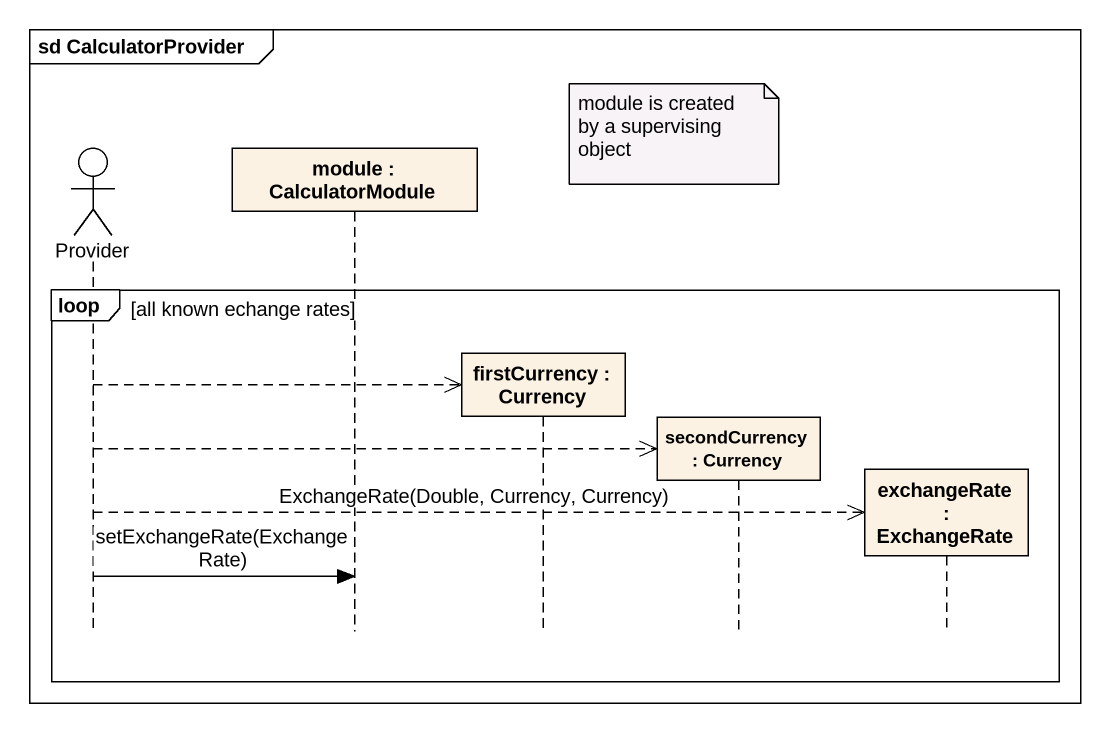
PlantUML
@startuml
mainframe sd CalculatorProvider
hide footbox
actor Provider
participant "module : CalculatorModule" as module
participant "firstCurrency : Currency" as firstCurrency
participant "secondCurrency : Currency" as secondCurrency
participant "exchangeRate : ExchangeRate" as exchangeRate

note over secondCurrency : module is created by a supervising object
loop all known echange rates
  Provider -->> firstCurrency **
  Provider -->> secondCurrency **
  Provider -->> exchangeRate ** : ExchangeRate(Double, Currency, Currency)
  Provider -> module : setExchangeRate(ExchangeRate)
end
@enduml
